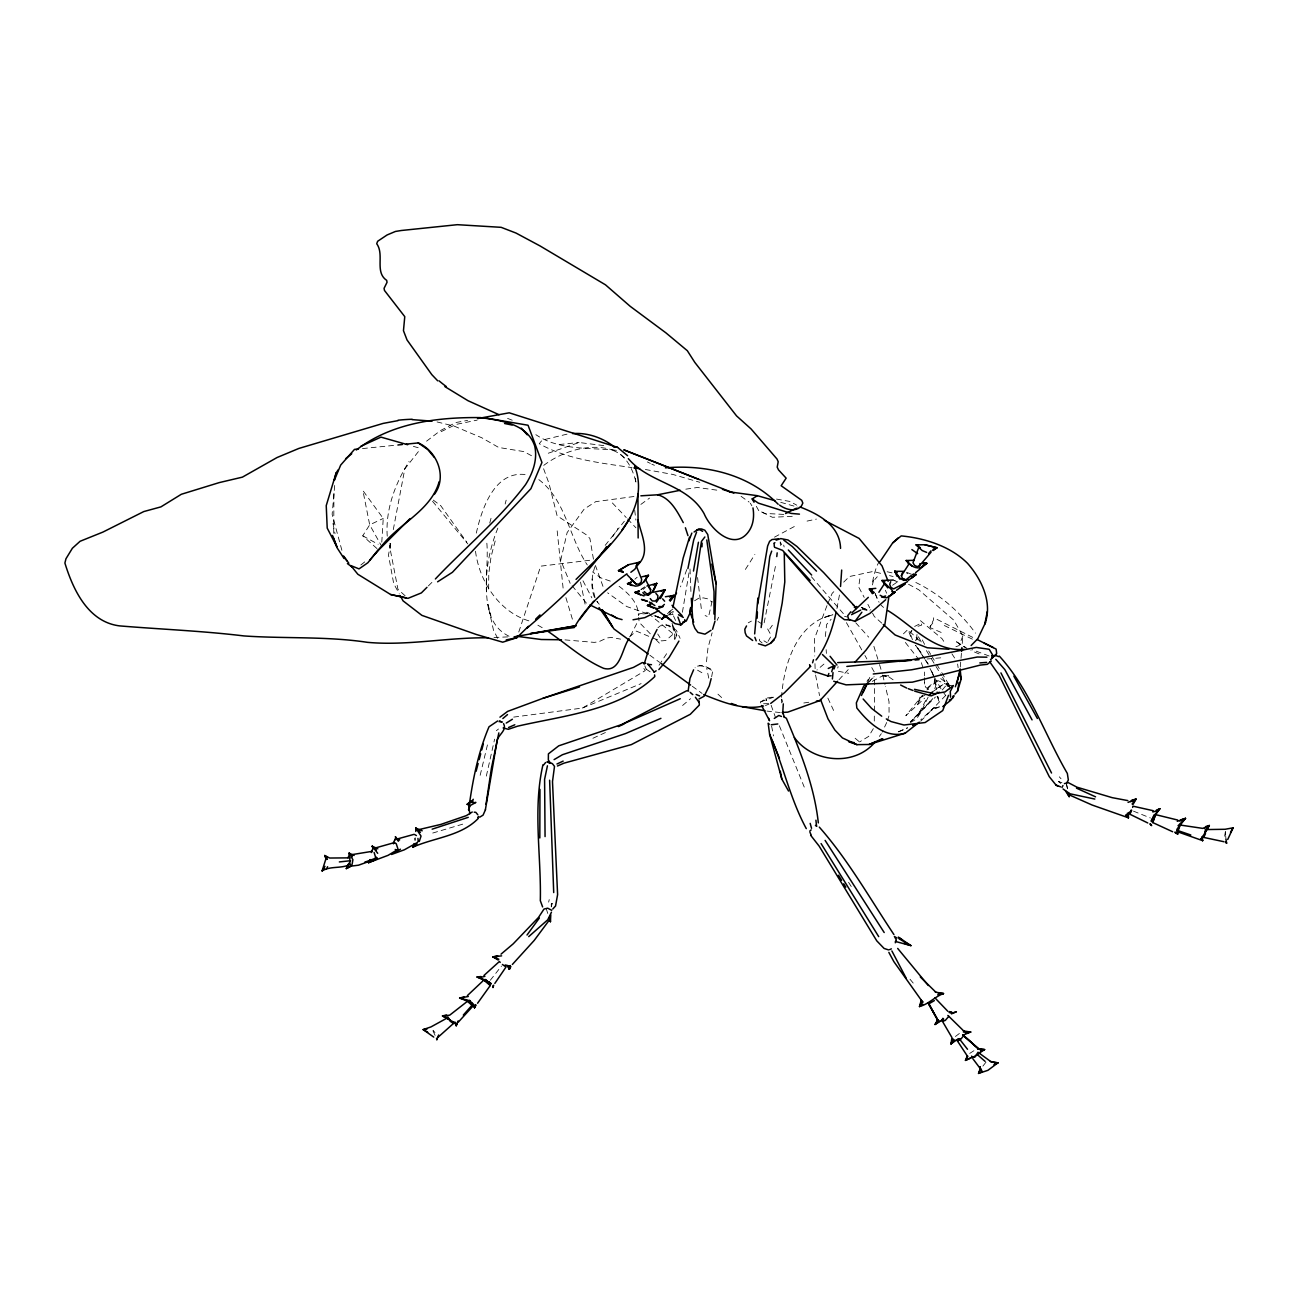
<?xml version="1.0" encoding="UTF-8"?>
<svg xmlns="http://www.w3.org/2000/svg" width="1298" height="1298" viewBox="0 0 1298 1298"><rect width="100%" height="100%" fill="white"/><g stroke="black" fill="none" stroke-linecap="round" stroke-linejoin="round"><path stroke-width="0.75" stroke-dasharray="5 3.75" d="M509.027 636.247C474.954 619.6 490.66 568.913 486.426 539.546M488.665 589.032L488.762 573.765L491.05 556.761L495.868 538.394M874.284 721.071L874.349 713.024M874.365 711.012L874.56 686.853M874.576 684.841L874.641 676.793M781.477 702.883L781.51 699.216M781.526 697.383C783.651 664.884 796.501 622.456 832.894 614.733L824.198 617.653L832.894 614.733M594.922 566.626C591.547 576.458 590.655 587.507 594.419 597.34M333.716 533.283L333.943 492.072M387.226 536.171C385.409 509.368 395.127 483.927 409.032 461.455M917.005 634.446L916.453 639.654L917.021 637.951L915.479 640.741M928.67 689.53L925.652 687.226L924.468 684.03L924.728 677.67M690.001 568.995L691.023 594.37M706.485 661.769L707.994 647.799L712.099 632.824M381.79 542.175L383.234 518.454L362.921 490.612L369.687 524.83L381.563 546.134M960.293 667.026L961.575 651.482M908.519 584.278L918.708 589.746L953.754 620.136L962.856 635.923L962.045 645.641L955.004 640.806L966.085 647.67M334.689 485.468L332.142 514.316L342.055 550.92M825.317 636.523L826.599 624.516L831.126 619.243M415.36 837.827L415.052 840.455L414.565 837.388M551.358 906.896L552.088 903.408L549.314 906.588M859.811 578.876L858.659 586.972L864.208 597.404M682.407 612.267L689.465 570.049M1224.647 836.172L1225.361 831.807L1225.961 839.254M839.433 595.019L836.853 608.924M476.301 533.121C481.769 508.638 494.781 469.568 526.745 474.76M390.698 543.31L388.475 555.057L393.683 583.548L399.297 593.932M393.294 529.6L404.798 468.919L420.52 448.881M686.82 569.481L680.493 586.858M764.149 622.829L775.766 564.614M837.778 668.048L838.086 666.507M918.335 636.62L916.842 640.06M486.328 776.107L494.603 739.162M548.648 902.142L549.232 899.611M712.083 601.347L708.497 616.956L705.106 615.577M480.163 775.312L487.675 743.9M505.149 504.03L506.155 500.184M711.645 676.81L712.537 671.812L710.785 668.924L703.224 665.549L695.063 666.377L695.128 667.772M489.735 523.11L491.634 515.971M934.787 688.686L936.085 684.695L935.501 680.817L938.227 680.736L949.503 685.717M518.762 632.029L540.714 566.155L592.277 559.973M886.696 722.532L882.186 732.153M887.297 720.779L889.081 715.539L889.016 701.634L885.431 686.447M551.131 906.166L552.088 903.408M920.022 697.058L917.313 704.765L922.456 695.371L905.826 715.733L924.647 698.162M497.848 528.124C489.768 548.048 485.387 569.676 486.393 591.207M873.684 580.109C868.979 598.556 875.533 561.969 879.979 561.742M636.718 623.624L629.936 636.945M962.856 635.923L959.092 645.577L953.998 647.41M922.18 709.519L928.184 697.026M826.972 605.614L814.56 638.405L814.755 656.009M827.718 603.862L832.196 593.283L835.068 590.493M867.794 681.937L870.098 676.696L866.95 681.304M675.544 620.46L672.478 613.678L673.305 611.439L668.778 613.678M717.145 620.395L718.573 617.248M676.81 635.047L674.068 641.017L674.717 635.144L671.715 622.569L676.81 635.047L674.717 635.144L650.022 614.798M919.276 712.57L926.026 699.849M948.011 686.61L948.465 683.705L944.149 683.786L932.272 692.029M920.217 713.267L916.485 719.076L910.579 722.418M910.547 721.948L917.686 715.458L920.963 709.162M768.027 641.358L770.509 637.123L770.347 633.943L766.453 626.723M873.311 728.649L868.703 736.388L859.601 741.921M745.393 569.433L754.884 554.457M612.688 536.739L617.767 528.513M912.445 639.768L910.239 633.375L911.991 630.617M376.972 548.567L362.742 535.814L369.687 524.83L383.234 518.454M605.192 545.355L624.338 521.244M659.059 665.225L666.847 653.365M867.632 682.943L874.154 676.631M769.795 628.946L772.326 625.247M869.757 681.515L871.639 678.74L875.128 676.826M911.667 630.568L910.239 633.375M879.363 736.404L881.342 733.678M926.95 690.001L929.4 686.804L938.227 680.736M982.91 1066.096L985.993 1062.153M490.32 980.217L501.499 966.069M643.143 589.406L645.528 587.215M823.938 664.073L816.945 670.011M942.283 689.968L947.426 683.868L946.534 683.137M874.82 579.541L877.27 576.718M917.686 715.458L932.581 698.795L910.498 721.802L935.452 697.026M629.498 636.912L636.263 631.088L648.724 636.296M838.962 679.779L849.784 667.918M945.771 695.339L930.926 710.736L939.379 706.858L933.44 708.124L920.704 719.903M920.72 721.266L933.44 708.124L940.888 706.923M428.356 585.933L433.97 580.352M843.684 582.121L849.411 576.523L873.165 571.444L882.234 573.748M903.457 633.813L907.789 629.595L921.677 642.851L918.676 637.075M667.415 613.792L670.336 611.163M634.884 579.216L637.156 577.237M927.453 687.859L935.501 680.817M682.586 705.495L690.568 698.649M640.871 504.403L649.568 498.075M657.94 627.745L660.39 625.766L668.843 625.247L676.404 630.406L680.12 638.324M496.371 730.709L498.481 729.005M360.828 565.003L367.139 559.973M640.758 589.827L645.333 586.323L641.407 589.324M668.941 612.056L673.402 608.632M543.748 465.365C564.078 450.082 593.592 441.515 617.848 451.85M426.571 441.174L440.444 430.579L455.744 422.548L467.637 420.39M955.393 1036.502L959.4 1033.468M892.537 585.268L897.518 581.812L894.63 580.628M937.318 688.232L944.149 683.786M969.72 1053.408L973.971 1050.682M694.576 600.779L698.632 598.281L703.467 597.907L708.189 598.946L711.904 602.012M667.756 615.333L670.839 613.451L668.292 614.928M921.629 697.026L926.172 694.316M513.7 717.096L582.494 708.043L645.284 670.595L643.337 667.756M774.468 537.161L795.609 525.836M748.248 622.813L751.396 621.109M872.24 681.385L882.348 675.95L888.627 675.885L881.683 675.025L886.356 676.664L883.143 674.684M914.603 626.463L921.499 622.959L921.694 625.084L916.485 626.772M441.158 431.634L456.004 424.43L477.145 420.13M592.91 738.27L607.48 731.601M898.8 731.812L907.643 727.854M898.265 731.812L907.367 727.854M582.494 708.043L641.115 683.608M765.431 705.56L768.951 704.133M548.275 453.229L579.038 442.504L604.057 445.636M432.737 833.04L465.284 823.403M807.064 521.098L816.377 519.103M669.671 614.895L673.045 614.425L672.478 613.678M803.819 702.997L809.222 702.186M685.815 489.168L697.415 487.48L719.4 490.498M567.015 434.149L544.657 439.535L541.363 441.06L539.254 443.721C567.161 459.492 600.682 462.915 632.012 467.621M559.13 444.549L579.038 442.504M362.466 448.573L398.34 444.938M633.959 496.517L595.733 501.661L584.214 509.027L567.129 532.586L560.704 560.265L570.163 583.337M927.015 658.995L943.013 657.632M647.816 613.597L638.259 614.181L646.939 612.25L649.73 613.483M493.986 637.513L508.151 636.88M780.276 712.57L766.988 711.093M792.234 516.312L772.407 517.285L758.697 510.552L754.982 503.9M953.349 685.539L945.788 685.782L949.487 686.139M768.578 703.646L760.693 703.808L760.66 701.894L767.28 697.983L774.76 696.766L760.66 701.894L763.256 702.478M564.971 639.882L594.208 642.38L598.686 641.812L606.977 637.935L611.455 637.464L620.622 639.135M783.781 514.414L764.814 513.424L758.697 510.552M616.453 450.341C589.373 447.421 559.487 450.714 535.847 434.668M645.366 469.503L672.851 474.435L699.833 482.304M437.069 421.947L454.073 426.085L481.769 437.767L498.659 447.453L523.986 451.623L534.159 457.172M699.07 665.355L705.852 666.945L711.434 670.19M776.496 499.081L789.882 501.45L796.761 505.182M838.378 671.293L848.697 673.305M861.953 609.33L868.378 610.612M887.134 571.753L893.008 573.083M844.544 616.339L847.253 616.988M989.092 655.993L971.926 649.568M889.487 575.598L893.121 576.523M780.731 502.326L798.254 507.307M647.183 613.694L626.707 606.523L607.642 592.829M413.381 446.366L421.006 448.54M862.424 608.405L868.086 610.287M654.014 615.674L659.059 617.377M911.585 574.3L906.118 572.126M1059.703 782.516L1058.6 781.558L1062.575 782.954M512.223 420.211L504.387 417.161M979.13 653.932L970.92 650.558M861.726 607.724L869.985 610.92M610.303 581.098L600.731 577.837L592.537 571.834M652.797 638.162L661.591 640.888L665.874 640.482L672.689 634.544L674.311 630.666L674.003 627.94M1133.495 811.153L1150.304 817.935M528.854 620.85C498.805 611.666 479.205 581.098 475.474 551.017M655.798 615.933L661.104 618.14M893.186 580.028L898.67 582.348M861.337 607.286L868.248 610.19M941.164 632.434L930.439 627.794C929.368 623.997 934.008 622.326 933.716 617.718L973.695 637.87M655.263 615.901L660.812 618.319M655.798 616.112L661.104 618.448M651.807 464.149L654.387 465.317M650.152 671.812L646.161 669.168L644.733 665.631M972.397 639.168L942.283 624.516M613.045 450.455C626.447 455.355 632.889 469.47 636.02 482.418M647.329 461.926L650.314 463.402M701.894 672.705L696.231 669.427M915.836 582.477C939.622 594.03 960.195 612.088 975.496 633.164M362.742 535.814L378.14 544.268M741.077 496.323L749.108 502.083M537.875 625.198L542.499 627.859M963.376 646.453L966.961 648.578M763.922 640.823L767.199 642.77M758 621.482L763.078 624.63M665.809 624.224L674.798 630.082M893.105 679.795L886.145 675.009M649.86 655.23L659.644 662.386M692.272 686.236L702.056 693.408M906.393 572.775L907.708 573.748M538.832 479.611C566.058 500.46 569.173 537.697 587.28 564.938M433.272 500.087L440.736 505.668L466.793 542.24M920.444 620.655L942.04 638.697L945.317 643.727M940.726 678.562L949.876 685.506M619.081 586.274C628.589 593.397 638.535 602.921 638.454 615.706M855.122 738.238L859.617 742.018M1058.6 781.558L1060.807 783.489M762.137 642.981L759.525 640.693L759.022 636.669M881.78 623.137L874.349 616.55L870.666 609.589M855.788 622.813L868.703 637.156M405.122 595.766L397.951 589.324L389.465 545.517M881.131 605.241L883.549 607.448M620.655 454.414L626.285 459.557M717.956 694.17L721.948 697.853M650.314 633.813L639.2 622.359L638.632 617.442M655.863 639.541L661.428 645.268M612.38 502.959L626.22 517.545M627.599 519.005L635.89 527.751M811.412 576.766L845.274 615.836M1059.298 776.821L1061.034 778.735M586.404 603.132L571.396 584.863M910.012 979.227L915.187 985.474M432.559 501.32L467.799 543.911M433.11 1030.32L434.992 1032.608M905.371 642.478L918.903 659.611M599.222 604.235L596.918 601.266L598.995 604.69M943.257 692.256L945.739 695.501M921.077 652.586L915.577 645.284L923.43 657.048M917.361 647.848L924.987 659.189M926.074 660.812L928.265 664.041M941.05 688.897L934.609 677.67M951.888 653.786L955.182 658.832M936.978 696.523L938.551 698.941L937.059 691.477M925.279 659.936L928.038 664.268M848.567 882.315L852.9 889.13M657.729 634.008L659.984 637.529M929.985 668.47L933.814 676.128M928.654 651.012L930.666 654.338M931.672 655.993L935.696 662.629M936.702 664.284L940.742 670.92M941.748 672.591L948.708 684.354M926.399 650.606L930.423 657.242M931.429 658.913L941.504 675.495M942.51 677.15L947.329 685.733M750.325 503.186L751.866 505.766M846.41 622.651L863.949 653.754M864.922 655.474L866.869 658.93M871.753 667.578L874.674 672.753M924.614 644.392L922.067 639.492M875.063 593.511L879.054 602.256M867.891 604.365L869.741 607.853M497.702 638.291L493.548 630.439L487.805 604.511M582.98 580.79L591.872 597.875M780.179 541.834L781.721 544.836M602.97 586.355L595.409 565.457M432.964 1030.872L435.382 1035.934M933.651 675.577L931.201 670.385L933.603 676.485M827.864 698.097L833.592 710.444M885.382 590.249L886.648 593.218M779.368 725.76L804.241 787.075M644.814 665.825L646.161 669.168M875.29 593.721L877.091 598.589M908.941 631.883L911.456 638.746M771.158 705.301L775.409 717.275M565.896 597.615L573.343 622.326M543.602 468.756L548.989 483.391L557.118 515.825L586.728 535.068L589.909 538.508L593.527 559.6M921.369 662.726L923.186 668.308M546.231 908.697L548.032 914.279M781.818 699.184L782.791 702.299M873.879 646.339L877.886 659.222M879.525 664.56L882.218 673.305M595.019 597.615L592.245 585.706L592.229 579.005M937.481 696.426L938.779 701.034M708.757 678.156L706.729 668.275M487.999 604.3L490.887 615.382M783.7 545.111L784.138 546.993M882.754 675.057L884.993 684.549M934.414 678.87L936.685 689.611M934.414 680.006L936.183 689.06M1066.615 784.868L1067.475 788.795M1066.356 783.262L1067.556 788.989M580.547 582.072L585.771 607.594M332.969 523.435L335.03 533.754M815.598 675.057L819.541 695.631M771.612 726.101L773.494 735.901M780.13 542.678L780.601 545.485M635.274 478.183L635.923 482.077M948.935 684.792L949.682 689.384M929.774 626.934L932.856 622.91L932.678 619.389M957.616 664.024L958.135 667.707M634.69 510.228L635.923 520.141M697.578 577.545L701.634 611.407M557.183 530.866L563.332 590.379M1225.361 831.807L1225.62 835.214M389.935 543.327L390.357 549.265M826.145 649.649L826.388 653.397M924.403 672.039L924.63 675.787M924.371 682.521L924.468 684.03M814.966 663.651L815.241 673.191M766.323 699.427L766.015 698.584L766.696 700.628L766.323 699.427"/><path stroke-width="1.5" d="M539.822 837.956L539.952 789.411M713.981 614.068L714.03 591.693L706.793 539.984M549.622 780.212L553.711 892.57M1069.747 795.106L1092.089 805.02L1128.416 817.789L1128.481 813.44M936.88 1021.088L936.945 1018.687L928.232 1002.705L938.065 1020.601L928.589 1003.987M493.094 985.571L493.013 987.567L493.694 985.231M714.825 619.438L716.107 583.776L707.751 534.516L704.83 530.217L701.666 529L698.762 528.87L694.089 531.969M757.156 618.189L757.383 612.121M757.691 604.041L767.621 546.052L769.6 541.331L772.034 539.53L778.297 538.881M701.958 546.815L702.121 543.099M832.407 678.984L833.008 672.559M841.688 570.049L840.536 586.469M550.79 914.928L550.417 921.726L549.216 917.994L550.417 921.726L550.028 916.08M782.694 713.592L783.294 703.857M454.722 1022.483L456.215 1025.663L456.198 1023.538L442.488 1015.928L446.431 1015.036M646.258 578.081L645.836 580.06L650.623 589.568L650.363 592.764L647.978 594.971L644.879 594.89L642.867 592.586M956.756 683.916L960.131 668.973M961.575 651.482L961.899 647.588M992.143 657.908L992.418 654.646L989.222 649.308L976.291 647.426L910.028 660.114L846.848 666.442M373.224 848.584L372.25 846.231L377.832 848.795M684.776 619.633L684.598 621.612L680.801 624.906L674.992 623.608L655.863 609.151M754.657 633.911L757.918 597.989M468.903 807.145L469.811 813.814M761.163 627.551L769.795 556.469L771.693 551.098M776.772 556.582L777.178 552.851M953.17 695.906L952.878 697.837M1202.305 837.145L1202.613 840.633L1177.757 831.84L1177.919 830.558M1177.757 831.84L1180.612 823.792M507.08 965.55L509.351 969.298L509.773 966.15L505.198 964.966M888.984 596.025L884.863 624.565L866.026 650.12L855.204 661.98M688.264 690.065L689.968 678.448L693.603 669.817M469.454 804.403L468.594 810.082C472.358 781.834 477.842 753.051 489.022 726.783L497.669 720.958M486.02 804.338L491.423 768.238L498.838 732.899M436.517 1038.432L436.842 1039.682L438.61 1034.993M1152.17 818.697L1151.683 821.699L1154.23 814.82M485.371 809.822L496.777 742.537C496.599 735.414 507.599 730.92 503.559 723.651M693.489 571.071L698.438 542.256M954.971 694.024L957.486 691.299L959.06 682.342M781.461 716.464L778.832 715.474L774.289 718.427M1132.651 807.405L1132.878 806.155L1153.257 810.715M1172.646 831.742L1152.721 822.559L1155.009 815.728L1155.626 814.641L1177.692 820.044M1155.626 814.641L1152.721 822.559M672.932 607.302L683.121 558.205L689.514 537.194M455.111 1022.143L456.215 1025.663L458.129 1020.909M987.34 611.439L984.809 624.046C992.856 602.97 981.629 579.249 967.545 563.348C950.493 546.215 924.5 538.086 901.218 535.912L892.667 542.921L879.979 561.742M687.908 568.573L693.7 539.968L696.588 532.05M415.749 831.483L415.814 828.124L422.191 830.834M547.432 765.804L544.592 779.335L545.063 836.593M654.127 588.984L656.707 583.386L646.939 586.063M326.69 859.454L324.776 855.544L326.544 856.842L322.099 870.893C330.373 865.766 341.147 868.881 349.925 864.533L349.779 857.864L348.627 856.615L347.848 857.686M338.161 469.827L336.133 472.91L334.316 480.309L340.693 465.057L354.5 449.384L358.475 448.978M472.991 1004.441L474.533 1007.719L475.279 1004.701M971.553 1056.101L972.851 1057.399L975.285 1056.799L977.994 1052.256L991.526 1062.105L997.919 1062.851L987.908 1070.331L978.546 1073.397L980.25 1068.53M836.123 612.413C832.148 629.206 826.842 646.209 816.036 659.984M690.585 607.805L689.692 611.244L693.716 622.18M711.158 678.627L709.276 685.863L704.149 696.231L698.957 699.022M918.724 547.529L912.997 562.683L914.441 565.247L917.086 566.577L919.373 565.879L919.974 563.559M476.106 771.272L478.151 763.516M479.173 759.638L480.714 753.814M481.753 749.936L483.278 744.127M436.842 1039.682L437.231 1038.222M508.41 966.28L509.351 969.298L510.357 965.566M1227.713 839.53L1233.1 827.816L1225.15 829.276L1205.274 829.584L1205.404 833.868L1203.717 837.421L1203.295 836.009M542.97 764.717C532.715 808.979 541.331 855.69 540.325 900.698L542.613 906.929M715.003 621.142L712.57 629.27M812.58 662.775L813.473 659.741M831.726 671.699L833.056 667.253M439.162 481.672C431.066 510.617 398.859 523.711 381.563 546.134L369.606 560.314M957.486 691.299L961.137 679.179L960.212 669.525M336.133 472.91L326.236 505.603L327.21 528.091L336.782 546.604L333.31 537.486M644.133 664.154L651.661 640.028L657.048 629.498M955.36 686.756L959.806 672.867M670.19 600.99L673.565 595.457L665.403 596.755M419.27 841.445L421.039 836.09L415.814 828.124L420.39 832.326M576.036 579.395C604.982 550.255 652.277 512.678 634.706 466.177M348.87 857.199L349.178 853.159L354.127 855.463M478.362 818.34C461.179 836.155 434.489 837.551 412.959 847.123L414.159 843.554M958.524 1038.643L951.028 1043.835L951.953 1037.573L941.877 1020.342L942.9 1018.281M1130.12 812.986L1131.093 810.13M948.514 695.306L942.737 710.574L925.133 722.532L903.976 725.014L891.028 721.558L886.307 718.93M908 579.411L905.387 580.255L902.645 578.746L901.364 575.76L902.321 573.051M475.652 1004.684L474.533 1007.719L473.348 1004.149M890.671 581.715L889.698 584.424L890.947 587.394L893.641 588.903L907.643 581.585M812.694 671.017L827.946 675.982L828.854 673.467M878.892 592.277L884.327 583.938M833.997 669.005L835.182 665.793M499.178 721.785L499.519 720.893L501.223 721.948M1205.582 826.631L1209.347 825.496L1201.38 838.816L1202.613 840.633L1201.786 837.032M1177.757 829.909L1178.454 828.075M1178.827 827.702L1179.395 826.193M688.719 541.136L691.85 533.089M954.776 1039.958L951.028 1043.835L952.91 1039M862.943 692.548L867.632 682.943M1131.694 810.293L1129.893 814.235L1147.805 822.981M938.243 993.132L943.468 993.554C934.592 996.815 928.849 1004.1 919.536 1006.518L921.84 1000.855M967.335 1055.874L965.469 1060.385L973.971 1056.702L984.549 1049.611L977.654 1049.092M652.78 592.423L656.707 583.386L653.332 585.171M348.124 864.273L346.306 868.605L350.995 866.107L352.147 864.16L352.894 859.714L349.178 853.159L352.277 856.648M371.942 850.807L373.013 848.308L372.25 846.231L376.355 849.963M867.015 683.673L861.434 695.517M485.484 809.692L483.067 815.128L479.66 817.205M456.215 1025.663L457.026 1023.846M922.781 1004.198L919.536 1006.518L921.255 1000.109M629.043 638.697C621.92 648.432 620.493 672.948 603.667 668.356C582.916 659.368 566.155 643.63 547.561 631.104M985.604 622.359L977.848 638.665L971.131 645.512M660.487 598.573L665.128 589.795L654.095 592.131M551.472 912.17L547.74 919.795L528.74 936.621M758.438 643.759L765.349 645.869L770.493 643.337L775.523 637.383L782.191 603.051L784.803 581.926L784.252 552.818M980.85 1068.741L978.546 1073.397L982.261 1071.515M434.295 494.457C447.534 476.983 437.215 451.217 418.281 442.926L406.323 444.127M371.293 852.543L372.331 851.31L352.018 854.619M947.816 1015.442L948.806 1016.318L945.317 1020.406L942.883 1021.218L941.877 1020.342M1061.975 787.48L1062.965 785.517M1176.88 829.357L1185.496 818.389L1181.196 819.752M746.528 625.961L744.809 629.238L745.166 632.775L746.512 635.923L752.662 640.466M326.593 868.67L327.615 866.707M415.895 844.771L412.959 847.123L414.403 844.381M375.154 848.032L394.414 842.597L396.214 843.684L398.064 849.314L388.134 855.317L368.6 862.635L370.19 859.633M937.594 1019.855L935.047 1024.495L943.743 1019.125M393.521 842.353L395.582 838.622L395.095 839.579L413.981 834.371M509.351 969.298L510.893 966.491M626.902 573.797C606.523 588.773 586.615 605.274 574.284 627.534L530.525 633.554L576.198 625.701L514.073 636.864M951.028 1043.835L953.495 1039.39M678.919 641.066L669.135 657.405L658.865 669.573M631.201 582.072L627.551 583.678L635.339 586.144C642.121 586.112 644.976 579.93 648.465 575.274L642.056 576.783M347.945 865.717L346.306 868.605L350.995 866.107M1066.664 783.019L1068.351 780.017L1067.345 773.446C1044.728 734.684 1029.898 689.53 999.314 656.074M1133.057 804.387L1136.075 799.049L1131.467 800.347M1204.852 832.57L1209.347 825.496L1204.447 827.718M474.533 1007.719L475.96 1005.269M1230.504 832.261L1233.1 827.816M656.707 583.386L652.359 591.872L649.049 594.809M967.902 1056.247L965.469 1060.385L970.417 1057.967M606.604 546.62C584.846 577.837 555.463 603.619 526.761 628.346M324.954 866.35L322.099 870.893L324.516 868.638M670.271 600.698L673.565 595.457L669.476 596.983M1150.969 821.017L1159.909 808.686L1156.307 810.228M499.957 717.161L507.648 711.385L543.018 698.292L633.489 667.383L642.348 662.564L645.82 663.44M901.364 575.76L908.551 564.646L908.275 562.748M377.199 857.751L375.593 859.747L368.6 862.635L370.563 859.601M919.536 1006.518L922.764 1001.553M579.638 619.503L593.657 601.299M850.823 611.78L847.691 615.739L848.584 619.243L854.96 621.369L861.872 612.202M621.661 530.606L630.439 517.415M951.174 699.281L949.276 699.995M477.567 1003.257L490.303 985.474L485.03 980.639L483.894 980.022L467.394 995.582M938.146 1020.228L935.047 1024.495L939.687 1020.974M527.02 935.014L539.351 918.059M676.566 593.04L671.423 599.449M375.398 857.832L376.014 856.988M548.794 920.769L534.224 940.401L512.353 964.479M931.072 552.185L919.373 565.879M472.245 800.688L473.299 799.276M1153.241 816.507L1159.909 808.686L1156.875 810.569M704.846 536.983L701.439 541.444L690.844 611.342L686.236 621.093L682.618 622.213M895.279 942.786L896.334 939.947L894.419 936.475L896.983 938.065M643.727 582.234L648.465 575.274L645.203 576.653M494.83 983.413L506.025 966.994L502.407 964.479M954.208 695.89L950.623 700.385L942.754 706.615M543.732 764.83L545.582 762.526M1132.099 803.997L1136.075 799.049L1128.076 802.407M378.399 549.833L367.869 562.748L359.027 568.897L351.547 565.863M929.254 695.614L932.272 692.029M477.713 817.497L478.589 816.458M374.1 852.429L375.868 858.173L374.83 859.39L358.491 865.198L351.352 866.09M995.485 655.814L996.215 654.938M393.375 843.814L394.414 842.597M928.541 553.646L930.99 550.823M1178.032 825.771L1185.496 818.389L1179.914 821.034M656.399 602.223L665.128 589.795L661.185 591.174M669.395 600.228L673.565 595.457M463.305 1015.085L471.969 1005.285L473.153 1005.869L458.454 1021.98M875.079 742.002C854.522 766.794 812.84 762.77 794.36 737.556M990.488 659.757L994.43 655.636M596.236 559.503L610.595 543.684M782.142 712.456L787.756 712.148L820.011 700.547L837.599 681.255M635.89 566.058L639.606 562.148L628.735 564.646L618.529 570.633L623.154 572.337M410.087 518.567L374.7 554.003M991.883 658.443L994.008 656.236M637.253 565.23C651.369 553.208 641.066 534.387 637.935 519.914M809.563 664.673L810.601 666.361L784.446 692.759L770.704 703.419M426.961 587.329L421.347 592.926L407.994 598.346L390.601 594.5L357.842 574.251L350.736 565.474M435.382 578.957C465.268 547.415 499.357 519.476 525.56 484.608C532.78 473.202 537.81 459.524 534.679 445.912C527.296 423.635 500.395 420.357 480.39 417.599C437.264 417.096 391.461 422.888 356.317 450M1129.52 812.077L1126.226 815.339L1128.416 817.789L1127.362 813.197M453.213 1022.029L453.473 1023.473L438.172 1037.134M400.238 595.652L403.045 600.844L421.915 615.382L476.398 634.511L502.715 642.186L516.88 637.675L528.432 626.301M535.636 619.195L539.968 614.928M665.274 615.56L661.591 619.065L667.01 615.658M852.072 612.672L868.33 597.356M770.493 643.337L774.371 639.719M664.381 604.414L661.931 606.637L658.784 606.555M892.667 542.921L898.313 537.794M471.06 800.785L467.15 804.338L469.908 805.717L475.895 802.424L473.867 802.699M483.992 975.431L499.454 961.445L500.184 962.435M664.511 616.42L661.591 619.065L665.906 615.82M681.904 623.916L680.801 624.906L677.913 617.069M711.012 630.309L704.976 634.154L697.935 632.451L694.917 628.394L693.035 623.624L691.299 598.264M915.577 572.694L926.804 563.364L922.7 562.797M552.77 909.022L555.544 905.988L557.605 894.63L552.494 781.591L554.506 766.388L552.348 763.597L546.912 761.942M885.707 599.725L869.952 613.37L854.96 621.369M811.153 829.893L809.806 831.077M647.637 594.273L649.26 592.878M502.861 718.54L507.502 714.598M501.044 954.144L513.181 943.857L538.492 917.459L544.008 909.054L547.691 908.178L551.715 910.32M966.945 1057.351L966.783 1055.193L956.658 1039.795L957.697 1040.736L960.195 1039.925L963.684 1035.707L978.205 1048.654L984.549 1049.611L980.315 1050.974M991.299 661.023L987.356 664.333L980.282 665.095L912.348 682.164L846.101 684.857L833.722 681.255M820.498 699.411L828.01 718.897L834.874 730.044L842.451 737.945L856.923 744.646L869.125 744.484L905.274 733.143L919.309 722.142M896.415 590.33L905.128 583.922L900.277 586.858M934.349 1000.628L929.287 1003.565M412.959 847.123L416.934 843.862M345.625 458.697L351.742 453.732M400.482 849.184L391.542 854.473L404.343 849.801L417.193 842.613L418.248 841.315L417.924 838.411M905.387 580.255L911.164 575.582M908.422 580.303L916.08 574.543L913.078 574.381L916.08 574.543L911.293 578.324M471.969 1005.285L467.41 1001.326L449.789 1015.101L446.755 1015.961M889.698 596.269L895.117 592.066L891.775 591.417M630.86 572.272L634.771 569.287L639.606 562.148L636.377 563.705M1064.425 783.635L1068.124 782.564L1076.967 787.188L1112.159 797.653L1127.848 800.606M933.051 550.595L936.961 547.74L924.793 544.754L916.096 544.868L922.197 550.547L926.642 552.413M628.735 564.646L618.529 570.633L623.154 571.818M653.949 672.315L656.107 670.806M776.09 540.195L780.747 538.589L788.048 540L796.891 546.442L823.597 572.548L852.964 604.365M368.6 862.635L372.721 859.828M658.865 610.66L644.814 617.637L633.018 619.795M922.635 562.91L926.804 563.364L920.298 567.745C914.506 568.816 909.525 564.825 906.199 560.525L914.23 560.298M437.588 581.812L452.418 572.304L530.931 488.665L541.947 462.461L528.059 425.241L486.75 418.183M754.041 502.245L752.191 498.919L757.367 495.69L774.89 500.671M506.269 723.051L512.402 719.238M468.416 803.965L467.15 804.338L473.089 801.158M472.261 812.013L466.29 815.647L440.866 824.408L416.934 830.071M933.067 550.076L936.961 547.74L924.793 544.754M554.084 759.622L562.423 754.722L625.458 733.597L660.925 718.346M868.865 683.202L863.819 685.912L856.356 702.883L856.81 707.945C868.102 722.321 885.252 739.114 905.274 733.143M550.222 762.753L548.34 760.044L548.405 753.862L558.74 745.831L622.196 724.365L686.658 690.796L688.686 691.104M962.71 1035.252L970.644 1032.04L963.424 1030.92M653.64 608.113L647.507 605.468L652.002 603.197M851.537 614.652L860.623 610.125M785.582 513.521L796.453 508.199M854.262 607.237L856.761 606.507M1185.496 818.389L1177.254 821.326M774.046 543.116L774.906 542.71M556.939 764.003L563.154 761.115M828.254 668.47L834.046 665.793L822.429 654.516M911.894 576.458L916.08 574.543M618.4 726.588L623.851 724.073M360.909 446.269L380.963 437.118L407.653 444.727M889.633 949.649L891.369 948.854M939.363 692.24L931.234 695.874L914.619 691.12M877.594 741.304L882.9 738.935M891.872 593.511L895.117 592.066L886.712 597.794L881.602 597.129M993.895 1064.652L997.919 1062.851L990.325 1061.472M622.196 724.365L680.298 698.73M663.1 606.62L657.405 608.746L647.507 605.468L650.493 604.154M508.54 727.513L514.819 724.771M881.861 738.935L869.125 744.484L875.907 741.937M557.442 765.998L563.997 763.159L631.331 744.614L690.244 714.338L699.314 705.074L699.184 700.985M1130.655 801.677L1132.586 800.834M951.45 1013.868L956.399 1011.759L951.239 1013.397M923.138 564.906L926.804 563.364M632.24 585.576L627.551 583.678L631.169 582.202M933.213 549.232L936.961 547.74M364.722 862.197L375.868 858.173M640.417 594.841L634.998 592.423L639.022 591.044M468.286 996.507L459.638 998.032L472.618 1003.305M644.003 595.944L634.998 592.423L639.233 591.012M432.153 829.162L468.254 817.334M958.281 1039.179L959.952 1038.627M885.642 595.944L882.981 596.804L880.174 595.279M543.018 698.292L579.541 686.918M501.612 955.847L492.932 956.902L498.237 960.033M481.769 977.151L484.917 976.307M875.825 588.351L869.417 589L872.37 593.689M1152.77 811.948L1155.901 811.153M498.854 959.222L492.932 956.902L497.686 955.717M1205.712 827.621L1202.646 828.367L1180.45 825.074M763.516 705.998C743.202 710.72 721.915 701.877 703.678 694.592M937.724 994.803L943.468 993.554L935.355 992.11M965.566 1033.127L970.644 1032.04L963.392 1032.024M469.779 1000.758L459.638 998.032L464.116 997.075M506.22 639.914L516.88 637.675M640.871 495.82L657.615 494.798L680.184 490.287M477.534 418.589L509.238 412.813L617.524 447.339L627.583 455.695M777.81 723.96L771.223 724.771M427.139 1028.908L423.18 1029.59L427.691 1032.17M816.41 701.082L820.011 700.547M398.064 420.617L383.153 423.408L298.848 448.443L277.026 457.545L242.402 477.145L219.2 482.613L181.331 494.278L160.903 506.885L143.802 511.558L102.915 532.083L80.087 541.282L72.38 548.259L65.955 558.773L64.9 563.04C73.175 589.99 88.232 621.92 119.497 625.879C160.984 629.335 202.537 630.909 243.878 635.923C284.927 638.794 326.463 636.134 367.431 642.332C407.702 646.031 447.891 637.204 488.389 637.821M964.171 649.357C933.684 652.131 911.91 625.117 887.913 610.612M966.15 1032.608L970.644 1032.04M481.023 976.534L477.031 977.005L490.969 983.3M448.021 1015.393L442.488 1015.928L449.952 1019.855M940.223 993.944L943.468 993.554M873.262 673.986L911.65 669.784L977.232 657.031L986.934 657.177M339.346 861.937L350.638 860.704M904.333 571.396L894.793 571.266L899.839 579.103M949.114 1012.618L951.921 1012.326L949.244 1011.548M398.34 444.938L402.331 444.533M899.011 661.396L911.018 660.374M915.009 660.033L919.016 659.676M696.88 530.022L699.963 529.779L702.607 531.369M979.844 662.921L986.675 662.386M459.638 998.032L462.413 997.805M827.946 675.982L831.142 675.771M665.403 467.848C706.372 464.343 748.589 474.305 778.167 504.257M980.542 1049.822L984.549 1049.611M492.932 956.902L496.972 956.691M893.186 580.028L881.991 580.514L887.832 587.897M837.664 662.597L910.028 660.114M572.629 433.597C587.783 432.429 602.953 437.864 614.781 447.226M994.803 1062.916L997.919 1062.851M349.779 857.864L329.643 858.027L324.776 855.544L325.96 858.611M412.018 419.611L432.088 421.152M630.909 579.216L636.166 584.051L638.957 584.068L641.212 582.088L641.634 579.265L636.783 567.145M991.623 655.733L994.593 655.555L996.686 653.608L996.118 649.081L977.28 639.59M561.482 639.768L541.25 639.508L516.88 636.312M657.615 494.798C670.385 497.929 677.475 511.866 683.267 522.607M480.698 977.118L477.031 977.005L486.718 980.509M849.882 619.925L844.398 619.681L839.303 615.836L785.128 553.727M948.903 649.243L927.259 647.767L895.117 634.982L883.257 624.452M647.88 664.43L651.482 664.673M850.304 742.278L854.198 742.57M799.454 514.138L791.196 513.424L758.356 503.137L752.191 498.919M474.208 812.175L475.814 812.337L477.794 814.755M613.678 446.853L617.524 447.339M618.529 570.633L622.245 571.12M471.223 802.31L472.894 802.521M729.395 491.861L757.367 495.69M885.09 580.952L881.991 580.514L892.375 590.395M633.911 467.88L639.638 468.692M1223.965 841.721L1203.717 837.421M627.551 583.678L631.201 584.246M742.164 706.696L765.074 710.752M647.507 605.468L650.687 606.052M634.998 592.423L639.168 593.235M873.392 593.267L869.417 589L872.402 589.584M504.565 423.505L512.077 425.03M989.725 661.753L999.233 675.495L1049.287 776.691L1055.955 784.998L1060.547 786.848M1094.831 799.065L1070.023 793.792L1063.062 788.989M888.546 949.909L884.084 948.449L876.767 940.839L819.184 846.166L810.633 835.247M390.601 594.5L406.225 597.924M914.506 689.319L934.479 693.716L945.058 691.931L953.349 685.539L950.282 691.51L950.558 697.188M453.473 1023.473L450.163 1021.25L448.248 1017.421L430.968 1026.913L423.18 1029.59L433.743 1037.102M908.632 561.125L906.199 560.525L912.04 566.058M500.087 721.445L502.472 722.061M503.137 727.935L508.345 729.298L517.48 726.215C563.673 715.539 618.757 710.639 654.792 676.582L654.614 674.911M647.102 600.99L641.52 599.465L647.167 601.363M590.006 604.917L616.988 618.205L622.083 619.617M547.724 762.218L550.693 763.078M722.434 489.346L731.942 492.445M397.512 839.076L399.719 839.806M1178.422 830.769L1190.834 835.02M918.432 545.695L916.096 544.868L920.331 547.724M904.057 943.24L910.92 945.642L898.946 937.529M848.519 741.629L856.923 744.646M731.358 703.451L736.631 705.349M898.995 938.746L910.92 945.642L895.344 941.423M908.275 688.686L913.029 690.504M698.697 479.384L623.786 449.838L733.841 493.11M774.906 547.399L782.564 550.368L810.163 580.433M896.967 576.231L894.793 571.266L897.324 572.272M995.858 655.49L998.6 656.593M696.166 694.479L699.606 695.939M1076.48 788.146L1095.561 796.826M852.883 604.771L854.214 605.387M984.241 643.11L993.311 647.588M499.016 414.695L468.01 400.709L444.906 386.626M824.295 520.255L859.098 538.427L882.023 565.863L888.156 581.342M900.617 685.019L906.702 688.07M903.376 578.6L905.225 579.541M490.303 985.474L483.894 980.022M1175.144 832.667L1177.74 834.062L1177.4 830.46M903.879 580.433L900.195 578.454L894.793 571.266M800.201 507.047C819.006 514.284 839.952 525.706 840.552 548.389M678.465 614.749L683.3 617.394M783.684 716.707L786.377 718.281C800.477 751.85 814.43 786.426 818.324 822.916M611.634 615.057L616.988 618.205M414.581 834.5L416.398 835.571M779.595 505.117C785.825 509.676 795.479 512.45 801.466 505.96L802.829 503.089L801.726 500.314L781.153 485.744L786.15 478.167L778.508 469.876L777.21 467.15L778.2 461.731L776.999 459.005L751.104 428.973L736.566 415.912L694.787 362.369L687.323 350.703L665.939 332.872L630.211 306.328L605.468 284.814L540.049 245.939L516.004 233.056L501.142 227.328L457.367 224.684L401.228 230.509L395.403 231.466L387.08 234.97L377.653 241.266L376.712 243.716C384.679 254.749 374.392 272.028 386.69 280.368L387.031 282.331L384.062 288.334L384.484 290.476L404.765 316.647L403.467 330.714L407.02 339.93L431.796 374.619L437.718 380.833M881.731 716.188L871.607 708.416L863.138 699.005M418.281 442.926L427.837 449.595L434.343 457.431M395.225 849.427L397.026 850.531M649.292 602.029L654.873 605.549M898.297 937.124L902.451 939.995M1055.955 784.998L1057.74 786.264M911.877 549.589L917.686 553.678M815.436 825.398L816.75 826.355M869.417 589L874.284 592.569M1175.031 832.018L1177.74 834.062L1176.945 830.379M648.237 654.03L613.986 628.978L599.043 607.561M661.282 663.57L690.633 685.052M347.393 563.559L352.229 567.161M783.814 540.179L792.332 546.555L816.491 571.136M819.298 827.118C848.065 859.73 869.79 898.346 893.916 934.544M663.878 614.603L671.52 620.476M470.622 1002.965L472.164 1004.214M485.29 979.455L491.001 984.16L489.07 981.791M690.212 692.402L692.791 694.625M977.41 1054.674L985.101 1061.375M1225.409 842.175L1226.61 843.213L1225.961 839.254M978.741 1048.865L962.662 1034.782L978.205 1048.654M628.329 458.648C649.341 483.489 687.323 483.862 704.084 513.619C710.639 529.324 733.922 551.666 748.524 531.742C753.521 524.895 754.349 516.069 752.97 507.907M1149.801 823.987L1151.667 825.642L1150.482 823.97M809.774 665.614L810.601 666.361M644.23 591.564L647.978 594.971M769.227 724.203L768.173 723.229L769.584 734.165L781.785 778.995L788.535 791.034M1125.609 815.079L1128.416 817.789M920.298 976.956L935.923 992.256M627.275 574.965L636.166 584.051M948.806 1016.318L964.284 1031.504M469.47 805.263L469.941 806.788M672.023 605.339L682.115 615.641M934.982 997.902L947.832 1011.288M788.34 549.995L811.656 575.046M348.773 863.267L349.925 864.533M1200.78 838.589L1202.613 840.633M521.261 428.097L527.231 434.814M662.629 598.881L664.657 601.201M995.793 659.287L1004.879 669.671L1032.056 719.887M648.627 587.264L650.623 589.568M650.233 598.638L652.229 600.942L655.279 601.055L657.632 598.881L657.875 595.701L655.879 593.397M928.33 985.539L897.697 948.432M372.25 846.231L377.718 853.305M398.746 840.796L395.306 836.691L398.097 841.023M469.584 1000.287L471.855 1003.062M343.613 556.696L347.166 561.077M415.814 828.124L416.95 829.519M647.767 663.992L653.965 671.666M348.838 563.251L343.516 555.933M830.071 656.285L836.934 665.047M695.387 697.237L699.168 702.494M960.195 1039.925L967.513 1049.271M349.178 853.159L350.168 854.911M972.851 1058.714L981.807 1070.639M922.829 1002.332L893.835 961.591L888.854 952.375M324.776 855.544L327.404 859.26M821.082 843.57L878.697 936.621M466.712 1000.271L467.41 1001.326M472.456 1004.814L473.153 1005.869M825.106 840.39L884.198 932.532M854.311 605.858L855.804 608.892M344.084 558.562L337.22 548.016L332.483 535.441M1065.496 790.92L1069.179 796.648L1068.368 792.818L1069.179 796.648L1067.556 793.256M838.492 875.258L841.623 880.352M843.716 883.743L845.809 887.151M602.126 609.8L612.575 626.885L602.24 609.671M906.296 978.432L891.872 950.947M1000.936 672.899L1051.526 773.008M1013.852 676.144L1037.378 718.475M761.569 705.495L769.536 720.731L768.757 718.378M806.285 828.627C790.06 798.659 783.197 765.171 769.584 734.165M809.936 832.245L811.12 834.89M772.034 740.298L779.465 758.292M1226.139 841.996L1226.61 843.213M754.852 637.318L756.182 640.806M685.393 527.767L687.972 535.636M783.116 713.478L784.333 717.031M884.473 582.948L884.993 584.717M810.179 823.37L811.542 828.302M959.887 673.516L961.137 679.179M711.807 564.111L716.107 583.776M780.276 771.158L781.785 778.995M815.923 820.19L816.523 825.934M774.127 543.781L774.354 546.912M980.185 1068.4L980.12 1066.664L980.168 1070.396M637.918 493.792L638.145 537.989M398.08 420.228A189.67 161.374 -52.8 0 1 412.066 419.27M446.35 386.593A189.67 61.671 11.5 0 1 439.065 380.849M916.469 723.895L912.932 725.468L916.469 723.895"/></g></svg>
